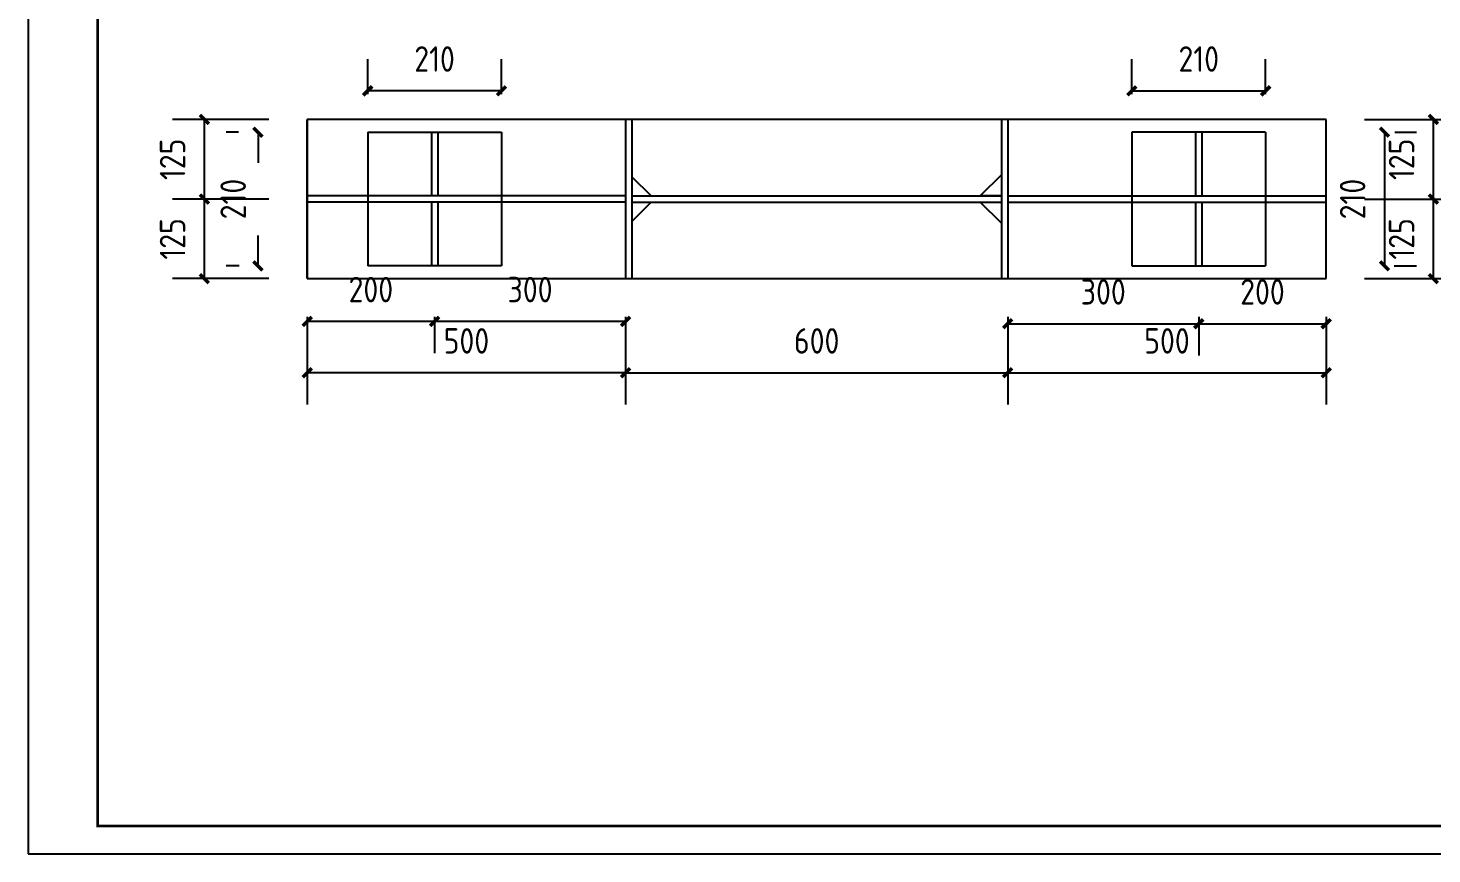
# Model space of a CAD drawing. Extents: x -9001 to 151288, y 75886 to 362543.
# Drawn here: x 21544 to 32565, y 118732 to 125219 of the extents above; entities that cross this region are included whole.
import ezdxf
from ezdxf.enums import TextEntityAlignment as Align

# ---------------------------------------------------------------- set-up
doc = ezdxf.new("R2010")
doc.units = 0
doc.header["$LTSCALE"] = 1000
doc.header["$MEASUREMENT"] = 0
doc.layers.add('PUB_TITLE', color=4, linetype='Continuous')
doc.styles.get("Standard").update_dxf_attribs({"font": 'gbenor.shx', "bigfont": 'gbcbig.shx'})
doc.dimstyles.get("Standard").update_dxf_attribs({"dimscale": 100, "dimtxt": 1, "dimasz": 1, "dimexe": 2.5, "dimexo": 3, "dimgap": 1.5, "dimtad": 1, "dimdec": 0, "dimzin": 0, "dimdsep": 46, "dimtxsty": 'Standard', "dimblk": 'ARCHTICK', "dimcen": 0.09, "dimadec": 0, "dimazin": 0, "dimtfac": 1, "dimtdec": 0, "dimtix": 1, "dimtmove": 2, "dimatfit": 3, "dimfxl": 1, "dimtolj": 1, "dimtzin": 0, "dimarcsym": 0})

# ---------------------------------------------------------------- blocks, each defined once
blk = doc.blocks.new('_ArchTick')
at = {"color": 0, "linetype": 'ByBlock', "const_width": 0.4}
blk.add_lwpolyline([(-0.5, -0.5), (0.5, 0.5)], dxfattribs=at)
blk = doc.blocks.new('*D107')
at = {"color": 0, "lineweight": -2}
for p, q in [((26235, 122951), (26235, 122262)), ((29235, 122951), (29235, 122262)), ((26235, 122512), (29235, 122512))]:
    blk.add_line(p, q, dxfattribs=at)
at = {"layer": 'Defpoints', "color": 0}
for p in [(26235, 123251), (29235, 123251), (29235, 122512)]:
    blk.add_point(p, dxfattribs=at)
at = {"color": 0, "lineweight": -2, "xscale": 70, "yscale": 70, "zscale": 70, "rotation": 180}
blk.add_blockref('_ArchTick', (26235, 122512), dxfattribs=at)
at = {"color": 0, "lineweight": -2, "xscale": 70, "yscale": 70, "zscale": 70}
blk.add_blockref('_ArchTick', (29235, 122512), dxfattribs=at)
at = {"color": 0, "insert": (27735, 122762), "char_height": 200, "attachment_point": 5}
blk.add_mtext('\\A1;600', dxfattribs=at)
blk = doc.blocks.new('*D108')
at = {"color": 0, "lineweight": -2}
for p, q in [((29235, 122951), (29235, 122262)), ((31735, 122951), (31735, 122262)), ((29235, 122512), (31735, 122512))]:
    blk.add_line(p, q, dxfattribs=at)
at = {"layer": 'Defpoints', "color": 0}
for p in [(29235, 123251), (31735, 123251), (31735, 122512)]:
    blk.add_point(p, dxfattribs=at)
at = {"color": 0, "lineweight": -2, "xscale": 70, "yscale": 70, "zscale": 70, "rotation": 180}
blk.add_blockref('_ArchTick', (29235, 122512), dxfattribs=at)
at = {"color": 0, "lineweight": -2, "xscale": 70, "yscale": 70, "zscale": 70}
blk.add_blockref('_ArchTick', (31735, 122512), dxfattribs=at)
at = {"color": 0, "insert": (30485, 122762), "char_height": 200, "attachment_point": 5}
blk.add_mtext('\\A1;500', dxfattribs=at)
blk = doc.blocks.new('*D10')
at = {"color": 0, "lineweight": -2}
for p, q in [((29235, 122951), (29235, 122647)), ((29235, 122897), (30735, 122897)), ((30735, 122951), (30735, 122647))]:
    blk.add_line(p, q, dxfattribs=at)
at = {"layer": 'Defpoints', "color": 0}
for p in [(29235, 123251), (30735, 123251), (30735, 122897)]:
    blk.add_point(p, dxfattribs=at)
at = {"color": 0, "lineweight": -2, "xscale": 70, "yscale": 70, "zscale": 70, "rotation": 180}
blk.add_blockref('_ArchTick', (29235, 122897), dxfattribs=at)
at = {"color": 0, "lineweight": -2, "xscale": 70, "yscale": 70, "zscale": 70}
blk.add_blockref('_ArchTick', (30735, 122897), dxfattribs=at)
at = {"color": 0, "insert": (29985, 123147), "char_height": 200, "attachment_point": 5}
blk.add_mtext('\\A1;300', dxfattribs=at)
blk = doc.blocks.new('*D11')
at = {"color": 0, "lineweight": -2}
for p, q in [((30735, 122951), (30735, 122647)), ((30735, 122897), (31735, 122897)), ((31735, 122951), (31735, 122647))]:
    blk.add_line(p, q, dxfattribs=at)
at = {"layer": 'Defpoints', "color": 0}
for p in [(30735, 123251), (31735, 123251), (31735, 122897)]:
    blk.add_point(p, dxfattribs=at)
at = {"color": 0, "lineweight": -2, "xscale": 70, "yscale": 70, "zscale": 70, "rotation": 180}
blk.add_blockref('_ArchTick', (30735, 122897), dxfattribs=at)
at = {"color": 0, "lineweight": -2, "xscale": 70, "yscale": 70, "zscale": 70}
blk.add_blockref('_ArchTick', (31735, 122897), dxfattribs=at)
at = {"color": 0, "insert": (31235, 123147), "char_height": 200, "attachment_point": 5}
blk.add_mtext('\\A1;200', dxfattribs=at)
blk = doc.blocks.new('*D109')
at = {"color": 0, "lineweight": -2}
for p, q in [((32035, 123876), (32827, 123876)), ((32577, 123251), (32577, 123876)), ((32035, 123251), (32827, 123251))]:
    blk.add_line(p, q, dxfattribs=at)
at = {"layer": 'Defpoints', "color": 0}
for p in [(31735, 123876), (32577, 123876), (31735, 123251)]:
    blk.add_point(p, dxfattribs=at)
at = {"color": 0, "lineweight": -2, "xscale": 70, "yscale": 70, "zscale": 70}
for p, rotation in [((32577, 123876), 90), ((32577, 123251), 270)]:
    blk.add_blockref('_ArchTick', p, dxfattribs=dict(at, rotation=rotation))
at = {"color": 0, "insert": (32327, 123563), "char_height": 200, "attachment_point": 5, "rotation": 90}
blk.add_mtext('\\A1;125', dxfattribs=at)
blk = doc.blocks.new('*D110')
at = {"color": 0, "lineweight": -2}
for p, q in [((32035, 124501), (32827, 124501)), ((32577, 123876), (32577, 124501)), ((32035, 123876), (32827, 123876))]:
    blk.add_line(p, q, dxfattribs=at)
at = {"layer": 'Defpoints', "color": 0}
for p in [(31735, 124501), (32577, 124501), (31735, 123876)]:
    blk.add_point(p, dxfattribs=at)
at = {"color": 0, "lineweight": -2, "xscale": 70, "yscale": 70, "zscale": 70}
for p, rotation in [((32577, 124501), 90), ((32577, 123876), 270)]:
    blk.add_blockref('_ArchTick', p, dxfattribs=dict(at, rotation=rotation))
at = {"color": 0, "insert": (32327, 124188), "char_height": 200, "attachment_point": 5, "rotation": 90}
blk.add_mtext('\\A1;125', dxfattribs=at)
blk = doc.blocks.new('*D12')
at = {"color": 0, "lineweight": -2}
for p, q in [((32193, 124401), (32193, 123351)), ((32275, 124401), (32443, 124401)), ((32270, 123351), (32443, 123351))]:
    blk.add_line(p, q, dxfattribs=at)
at = {"layer": 'Defpoints', "color": 0}
for p in [(31975, 124401), (31970, 123351), (32193, 123351)]:
    blk.add_point(p, dxfattribs=at)
at = {"color": 0, "lineweight": -2, "xscale": 70, "yscale": 70, "zscale": 70}
for p, rotation in [((32193, 124401), 90), ((32193, 123351), 270)]:
    blk.add_blockref('_ArchTick', p, dxfattribs=dict(at, rotation=rotation))
at = {"color": 0, "insert": (31943, 123876), "char_height": 200, "attachment_point": 5, "rotation": 90}
blk.add_mtext('\\A1;210', dxfattribs=at)
blk = doc.blocks.new('*D111')
at = {"color": 0, "lineweight": -2}
for p, q in [((30210, 124701), (30210, 124976)), ((31260, 124701), (31260, 124976)), ((30210, 124726), (31260, 124726))]:
    blk.add_line(p, q, dxfattribs=at)
at = {"layer": 'Defpoints', "color": 0}
for p in [(31260, 124726), (30210, 124401), (31260, 124401)]:
    blk.add_point(p, dxfattribs=at)
at = {"color": 0, "lineweight": -2, "xscale": 70, "yscale": 70, "zscale": 70, "rotation": 180}
blk.add_blockref('_ArchTick', (30210, 124726), dxfattribs=at)
at = {"color": 0, "lineweight": -2, "xscale": 70, "yscale": 70, "zscale": 70}
blk.add_blockref('_ArchTick', (31260, 124726), dxfattribs=at)
at = {"color": 0, "insert": (30735, 124976), "char_height": 200, "attachment_point": 5}
blk.add_mtext('\\A1;210', dxfattribs=at)
blk = doc.blocks.new('*D112')
at = {"color": 0, "lineweight": -2}
for p, q in [((23735, 122951), (23735, 122262)), ((26235, 122951), (26235, 122262)), ((26235, 122512), (23735, 122512))]:
    blk.add_line(p, q, dxfattribs=at)
at = {"layer": 'Defpoints', "color": 0}
for p in [(23735, 123251), (26235, 123251), (23735, 122512)]:
    blk.add_point(p, dxfattribs=at)
at = {"color": 0, "lineweight": -2, "xscale": 70, "yscale": 70, "zscale": 70, "rotation": 180}
blk.add_blockref('_ArchTick', (23735, 122512), dxfattribs=at)
at = {"color": 0, "lineweight": -2, "xscale": 70, "yscale": 70, "zscale": 70}
blk.add_blockref('_ArchTick', (26235, 122512), dxfattribs=at)
at = {"color": 0, "insert": (24985, 122762), "char_height": 200, "attachment_point": 5}
blk.add_mtext('\\A1;500', dxfattribs=at)
blk = doc.blocks.new('*D13')
at = {"color": 0, "lineweight": -2}
for p, q in [((24735, 122951), (24735, 122665)), ((26235, 122915), (24735, 122915)), ((26235, 122951), (26235, 122665))]:
    blk.add_line(p, q, dxfattribs=at)
at = {"layer": 'Defpoints', "color": 0}
for p in [(24735, 123251), (26235, 123251), (24735, 122915)]:
    blk.add_point(p, dxfattribs=at)
at = {"color": 0, "lineweight": -2, "xscale": 70, "yscale": 70, "zscale": 70, "rotation": 180}
blk.add_blockref('_ArchTick', (24735, 122915), dxfattribs=at)
at = {"color": 0, "lineweight": -2, "xscale": 70, "yscale": 70, "zscale": 70}
blk.add_blockref('_ArchTick', (26235, 122915), dxfattribs=at)
at = {"color": 0, "insert": (25485, 123165), "char_height": 200, "attachment_point": 5}
blk.add_mtext('\\A1;300', dxfattribs=at)
blk = doc.blocks.new('*D14')
at = {"color": 0, "lineweight": -2}
for p, q in [((23735, 122951), (23735, 122665)), ((24735, 122915), (23735, 122915)), ((24735, 122951), (24735, 122665))]:
    blk.add_line(p, q, dxfattribs=at)
at = {"layer": 'Defpoints', "color": 0}
for p in [(23735, 123251), (24735, 123251), (23735, 122915)]:
    blk.add_point(p, dxfattribs=at)
at = {"color": 0, "lineweight": -2, "xscale": 70, "yscale": 70, "zscale": 70, "rotation": 180}
blk.add_blockref('_ArchTick', (23735, 122915), dxfattribs=at)
at = {"color": 0, "lineweight": -2, "xscale": 70, "yscale": 70, "zscale": 70}
blk.add_blockref('_ArchTick', (24735, 122915), dxfattribs=at)
at = {"color": 0, "insert": (24235, 123165), "char_height": 200, "attachment_point": 5}
blk.add_mtext('\\A1;200', dxfattribs=at)
blk = doc.blocks.new('*D113')
at = {"color": 0, "lineweight": -2}
for p, q in [((23435, 123876), (22678, 123876)), ((22928, 123251), (22928, 123876)), ((23435, 123251), (22678, 123251))]:
    blk.add_line(p, q, dxfattribs=at)
at = {"layer": 'Defpoints', "color": 0}
for p in [(22928, 123876), (23735, 123876), (23735, 123251)]:
    blk.add_point(p, dxfattribs=at)
at = {"color": 0, "lineweight": -2, "xscale": 70, "yscale": 70, "zscale": 70}
for p, rotation in [((22928, 123876), 90), ((22928, 123251), 270)]:
    blk.add_blockref('_ArchTick', p, dxfattribs=dict(at, rotation=rotation))
at = {"color": 0, "insert": (22678, 123563), "char_height": 200, "attachment_point": 5, "rotation": 90}
blk.add_mtext('\\A1;125', dxfattribs=at)
blk = doc.blocks.new('*D114')
at = {"color": 0, "lineweight": -2}
for p, q in [((23435, 124501), (22678, 124501)), ((22928, 123876), (22928, 124501)), ((23435, 123876), (22678, 123876))]:
    blk.add_line(p, q, dxfattribs=at)
at = {"layer": 'Defpoints', "color": 0}
for p in [(22928, 124501), (23735, 124501), (23735, 123876)]:
    blk.add_point(p, dxfattribs=at)
at = {"color": 0, "lineweight": -2, "xscale": 70, "yscale": 70, "zscale": 70}
for p, rotation in [((22928, 124501), 90), ((22928, 123876), 270)]:
    blk.add_blockref('_ArchTick', p, dxfattribs=dict(at, rotation=rotation))
at = {"color": 0, "insert": (22678, 124188), "char_height": 200, "attachment_point": 5, "rotation": 90}
blk.add_mtext('\\A1;125', dxfattribs=at)
blk = doc.blocks.new('*D15')
at = {"color": 0, "lineweight": -2}
for p, q in [((23195, 124401), (23099, 124401)), ((23349, 124401), (23349, 124161)), ((23349, 123351), (23349, 123590)), ((23200, 123351), (23099, 123351))]:
    blk.add_line(p, q, dxfattribs=at)
at = {"layer": 'Defpoints', "color": 0}
for p in [(23495, 124401), (23349, 123351), (23500, 123351)]:
    blk.add_point(p, dxfattribs=at)
at = {"color": 0, "lineweight": -2, "xscale": 70, "yscale": 70, "zscale": 70}
for p, rotation in [((23349, 124401), 90), ((23349, 123351), 270)]:
    blk.add_blockref('_ArchTick', p, dxfattribs=dict(at, rotation=rotation))
at = {"color": 0, "insert": (23154, 123876), "char_height": 200, "attachment_point": 5, "rotation": 90}
blk.add_mtext('\\A1;210', dxfattribs=at)
blk = doc.blocks.new('*D115')
at = {"color": 0, "lineweight": -2}
for p, q in [((24210, 124701), (24210, 124976)), ((25260, 124701), (25260, 124976)), ((25260, 124726), (24210, 124726))]:
    blk.add_line(p, q, dxfattribs=at)
at = {"layer": 'Defpoints', "color": 0}
for p in [(24210, 124726), (24210, 124401), (25260, 124401)]:
    blk.add_point(p, dxfattribs=at)
at = {"color": 0, "lineweight": -2, "xscale": 70, "yscale": 70, "zscale": 70, "rotation": 180}
blk.add_blockref('_ArchTick', (24210, 124726), dxfattribs=at)
at = {"color": 0, "lineweight": -2, "xscale": 70, "yscale": 70, "zscale": 70}
blk.add_blockref('_ArchTick', (25260, 124726), dxfattribs=at)
at = {"color": 0, "insert": (24735, 124976), "char_height": 200, "attachment_point": 5}
blk.add_mtext('\\A1;210', dxfattribs=at)
blk = doc.blocks.new('$titleblk$00000167')
blk.add_lwpolyline([(-1189, 0), (0, 0), (0, 841), (-1189, 841)], close=True)
at = {"const_width": 1}
blk.add_lwpolyline([(-1164, 10), (-10, 10), (-10, 831), (-1164, 831)], close=True, dxfattribs=at)
at = {"flags": 4}
for tag, p in [('(扩展图名)', (-62.12, 184.1)), ('图名', (-62.12, 180.13)), ('日期', (-62.12, 172.03)), ('图号', (-62.12, 163.99)), ('比例', (-62.12, 156)), ('子项', (-59.56, 82.07)), ('工程名称', (-59.24, 70.19)), ('设计号', (-36.91, 28.62))]:
    blk.add_attdef(tag, text='', height=3.5, dxfattribs=at).set_placement(p, align=Align.CENTER)
for tag, p in [('设计人', (-64.84, 148.13)), ('负责人', (-64.71, 140.27)), ('主持人', (-64.73, 132.26)), ('校对人', (-64.28, 124.4)), ('审核人', (-63.96, 116.15)), ('审定人', (-64.16, 107.95)), ('所长', (-64.16, 99.76))]:
    blk.add_attdef(tag, p, '', height=3.5)

msp = doc.modelspace()

# ---------------------------------------------------------------- linework, layer by layer
for p, q in [((23734.9, 123250.9), (23734.9, 124500.9)), ((26234.9, 124500.9), (23734.9, 124500.9)), ((23734.9, 124500.9), (23734.9, 123250.9)), ((31734.9, 124500.9), (26234.9, 124500.9)), ((26234.9, 124500.9), (26234.9, 123250.9)), ((26234.9, 124500.9), (26234.9, 123250.9)), ((26284.9, 124500.9), (26284.9, 123250.9)), ((29184.9, 124500.9), (29184.9, 123250.9)), ((29234.9, 124500.9), (29234.9, 123250.9)), ((31734.9, 123250.9), (31734.9, 124500.9)), ((24209.9, 124400.9), (25259.9, 124400.9)), ((24209.9, 124400.9), (24209.9, 123350.9)), ((24709.9, 124400.9), (24709.9, 123900.9)), ((24759.9, 124400.9), (24759.9, 123900.9)), ((25259.9, 124400.9), (25259.9, 123350.9)), ((31259.9, 124400.9), (30209.9, 124400.9)), ((30209.9, 124400.9), (30209.9, 123350.9)), ((30709.9, 124400.9), (30709.9, 123900.9)), ((30759.9, 124400.9), (30759.9, 123900.9)), ((31259.9, 124400.9), (31259.9, 123350.9)), ((26284.9, 124050.9), (26434.9, 123900.9)), ((29184.9, 124065.9), (29019.9, 123900.9)), ((26234.9, 123900.9), (23734.9, 123900.9)), ((26284.9, 123900.9), (29184.9, 123900.9)), ((26284.9, 123900.9), (26434.9, 123900.9)), ((29184.9, 123900.9), (29019.9, 123900.9)), ((29234.9, 123900.9), (31734.9, 123900.9)), ((26234.9, 123850.9), (23734.9, 123850.9)), ((24709.9, 123850.9), (24709.9, 123350.9)), ((24759.9, 123850.9), (24759.9, 123350.9)), ((26284.9, 123850.9), (29184.9, 123850.9)), ((26284.9, 123700.9), (26434.9, 123850.9)), ((29184.9, 123685.9), (29019.9, 123850.9)), ((29234.9, 123850.9), (31734.9, 123850.9)), ((30709.9, 123850.9), (30709.9, 123350.9)), ((30759.9, 123850.9), (30759.9, 123350.9)), ((25259.9, 123350.9), (24209.9, 123350.9)), ((30209.9, 123350.9), (31259.9, 123350.9)), ((23734.9, 123250.9), (26234.9, 123250.9)), ((26234.9, 123250.9), (31734.9, 123250.9))]:
    msp.add_line(p, q)

# ---------------------------------------------------------------- block references
at = {"layer": 'PUB_TITLE', "xscale": 21.86999999999534, "yscale": 21.86999999999534, "zscale": 21.87}
msp.add_blockref('$titleblk$00000167', (47547.2, 118732.3), dxfattribs=at)

# ---------------------------------------------------------------- dimensions: what is measured, and where the dimension line sits
for base, p1, p2, angle, picture, middle in [((24209.9, 124725.9), (25259.9, 124400.9), (24209.9, 124400.9), 180, '*D115', (24734.9, 124975.9)), ((22927.9, 124500.9), (23734.9, 123875.9), (23734.9, 124500.9), 90, '*D114', (22677.9, 124188.4)), ((32577.4, 124500.9), (31734.9, 123875.9), (31734.9, 124500.9), 90, '*D110', (32327.4, 124188.4)), ((32192.9, 123350.9), (31974.9, 124400.9), (31969.9, 123350.9), 90, '*D12', (31942.9, 123875.9)), ((22927.9, 123875.9), (23734.9, 123250.9), (23734.9, 123875.9), 90, '*D113', (22677.9, 123563.4)), ((32577.4, 123875.9), (31734.9, 123250.9), (31734.9, 123875.9), 90, '*D109', (32327.4, 123563.4)), ((23734.9, 122914.9), (24734.9, 123250.9), (23734.9, 123250.9), 180, '*D14', (24234.9, 123164.9)), ((23734.9, 122511.9), (26234.9, 123250.9), (23734.9, 123250.9), 180, '*D112', (24984.9, 122761.9)), ((24734.9, 122914.9), (26234.9, 123250.9), (24734.9, 123250.9), 180, '*D13', (25484.9, 123164.9))]:
    dim = msp.add_linear_dim(base=base, p1=p1, p2=p2, angle=angle, dimstyle='Standard', override={"dimtxt": 2, "dimasz": 0.7, "dimlfac": 0.2})
    dim.commit()
    dim.dimension.update_dxf_attribs({"geometry": picture, "text_midpoint": middle})
for base, p1, p2, picture, middle in [((31259.9, 124725.9), (30209.9, 124400.9), (31259.9, 124400.9), '*D111', (30734.9, 124975.9)), ((29234.9, 122511.9), (26234.9, 123250.9), (29234.9, 123250.9), '*D107', (27734.9, 122761.9)), ((30734.9, 122896.9), (29234.9, 123250.9), (30734.9, 123250.9), '*D10', (29984.9, 123146.9)), ((31734.9, 122511.9), (29234.9, 123250.9), (31734.9, 123250.9), '*D108', (30484.9, 122761.9)), ((31734.9, 122896.9), (30734.9, 123250.9), (31734.9, 123250.9), '*D11', (31234.9, 123146.9))]:
    dim = msp.add_linear_dim(base=base, p1=p1, p2=p2, dimstyle='Standard', override={"dimtxt": 2, "dimasz": 0.7, "dimlfac": 0.2})
    dim.commit()
    dim.dimension.update_dxf_attribs({"geometry": picture, "text_midpoint": middle})
dim = msp.add_linear_dim(base=(23349.4, 123350.9), p1=(23494.9, 124400.9), p2=(23499.9, 123350.9), angle=90, dimstyle='Standard', override={"dimtxt": 2, "dimasz": 0.7, "dimlfac": 0.2})
dim.commit()
dim.dimension.update_dxf_attribs({"geometry": '*D15', "text_midpoint": (23154.4, 123875.9), "dimtype": 160})

doc.saveas('drawing.dxf')
